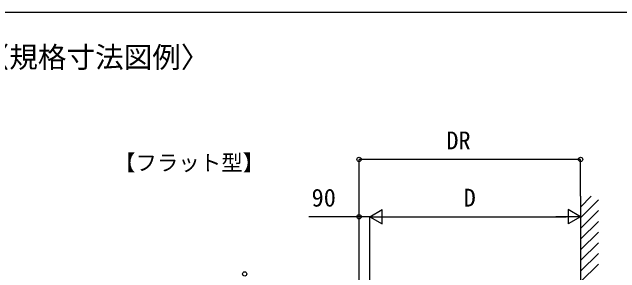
# Model space of a CAD drawing. Units: millimetres, scale not verified. Extents: x -10500 to 10500, y -15600 to 15524.
# Drawn here: x -3086 to 2016, y 12813 to 15000 of the extents above; entities that cross this region are included whole.
import ezdxf
from ezdxf.enums import TextEntityAlignment as Align

# ---------------------------------------------------------------- set-up
doc = ezdxf.new("R2010")
doc.units = ezdxf.units.MM
doc.header["$LTSCALE"] = 80
for name, color, linetype in [('0-2_USER1', 3, 'Continuous'), ('0-5_YKK_A1', 4, 'Continuous'), ('0-6_YKK_D', 6, 'Continuous'), ('0-7_YKK_ZWAK', 7, 'Continuous')]:
    doc.layers.add(name, color=color, linetype=linetype)
doc.styles.add('ＭＳ ゴシック', font='')
doc.styles.get('ＭＳ ゴシック').set_extended_font_data('MS Gothic')

msp = doc.modelspace()

# ---------------------------------------------------------------- linework, layer by layer
at = {"layer": '0-5_YKK_A1'}
for p, q in [((1686.5, 13365.27), (1776.3, 13455.07)), ((1686.5, 13454.96), (1686.5, 9639.39)), ((1686.5, 13275.47), (1835.5, 13424.47)), ((1686.5, 13185.67), (1835.5, 13334.67)), ((1686.5, 13095.87), (1835.5, 13244.87)), ((1686.5, 13006.06), (1835.5, 13155.06)), ((1686.5, 12916.26), (1835.5, 13065.26)), ((1686.5, 12826.46), (1835.5, 12975.46)), ((1686.5, 12736.66), (1835.5, 12885.66))]:
    msp.add_line(p, q, dxfattribs=at)
at = {"layer": '0-6_YKK_D'}
for p, q in [((-173.5, 12455.2), (-173.5, 13765.04)), ((1686.5, 13764.04), (-173.5, 13764.04)), ((1686.5, 13455.96), (1686.5, 13765.04)), ((-83.5, 13284.04), (20.42, 13344.04)), ((20.42, 13224.04), (20.42, 13344.04)), ((1686.5, 13284.04), (1582.58, 13344.04)), ((1582.58, 13344.04), (1582.58, 13224.04)), ((-173.5, 12455.2), (-173.5, 13285.04)), ((-83.5, 9385.5), (-83.5, 13285.04)), ((-83.5, 9385.5), (-83.5, 13285.04)), ((-83.5, 13284.04), (20.42, 13224.04)), ((-83.5, 13284.04), (124.35, 13284.04)), ((36.5, 13284.04), (1566.5, 13284.04)), ((1686.5, 13284.04), (1478.65, 13284.04)), ((1686.5, 13284.04), (1582.58, 13224.04))]:
    msp.add_line(p, q, dxfattribs=at)
msp.add_lwpolyline([(-83.5, 13284.04), (-173.5, 13284.04), (-595.57, 13284.04)], dxfattribs=at)
for centre in [(-173.5, 13764.04), (1686.5, 13764.04), (-173.5, 13284.04), (-1133.5, 12804.04)]:
    msp.add_circle(centre, 18, dxfattribs=at)
at = {"layer": '0-7_YKK_ZWAK'}
msp.add_line((-10500, 14999.5), (10500, 14999.5), dxfattribs=at)

# ---------------------------------------------------------------- texts
at = {"layer": '0-2_USER1', "style": 'ＭＳ ゴシック'}
for s, height, p in [('■ソラリア テラス囲い スタンダードタイプ デッキ納まり〈規格寸法図例〉', 176, (-9710.45, 14480.95)), ('【フラット型】', 132, (-2230.68, 13630.77))]:
    msp.add_text(s, height=height, dxfattribs=at).set_placement(p, align=Align.BOTTOM_LEFT)
at = {"layer": '0-6_YKK_D', "style": 'ＭＳ ゴシック'}
for s, p in [('DR', (559.45, 13804.04)), ('D', (704.72, 13324.04)), ('90', (-571.8, 13324.04))]:
    msp.add_text(s, height=149.6, dxfattribs=at).set_placement(p, align=Align.BOTTOM_LEFT)

doc.saveas('drawing.dxf')
